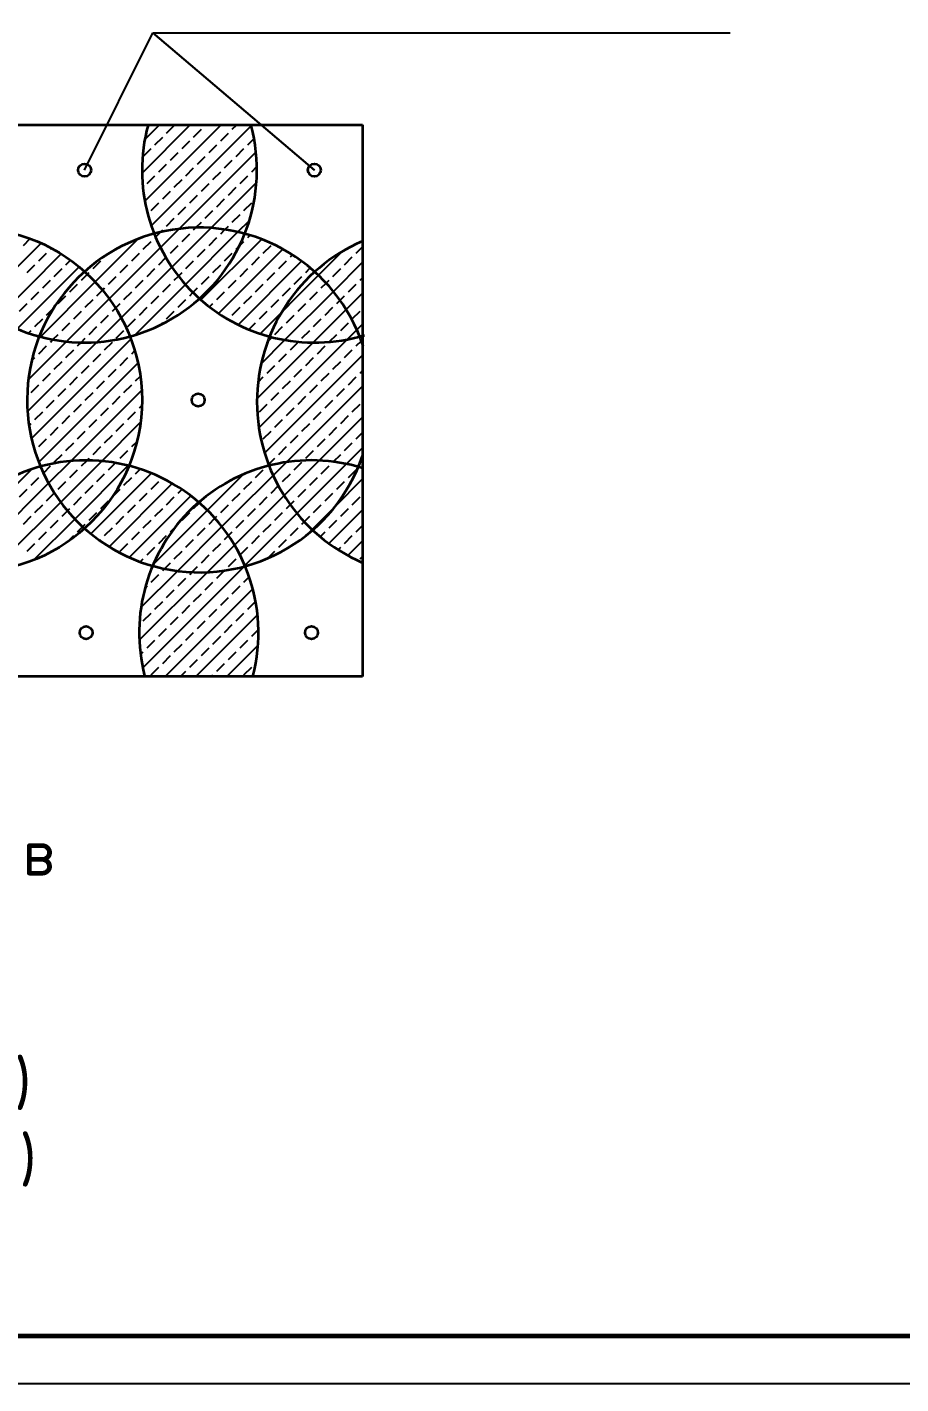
# Model space of a CAD drawing. Header units: millimetres. Extents: x 5763 to 12018931, y 39842 to 3600577.
# Drawn here: x 509785 to 528034, y 54719 to 83051 of the extents above; entities that cross this region are included whole.
import ezdxf

# ---------------------------------------------------------------- set-up
doc = ezdxf.new("R2010")
doc.units = ezdxf.units.MM
doc.layers.add('1serv', color=7, linetype='Continuous')
doc.styles.add('ISOCPEUR', font='isocpeur.ttf')

msp = doc.modelspace()

# ---------------------------------------------------------------- linework, layer by layer
at = {"color": 0, "lineweight": 35}
for p, q in [((506230.52365, 81010.14025), (516790.52365, 81010.14025)), ((516790.52365, 81010.14025), (516790.52365, 69490.14025)), ((516790.52365, 69490.14025), (506230.52365, 69490.14025))]:
    msp.add_line(p, q, dxfattribs=at)
at = {"color": 0}
msp.add_lwpolyline([(407632.7212, 54718.57243), (407632.7212, 173518.57243), (575832.7212, 173518.57243), (575832.7212, 54718.57243)], close=True, dxfattribs=at)
at = {"color": 0, "lineweight": 40, "const_width": 100}
msp.add_lwpolyline([(411632.7212, 55718.57243), (411632.7212, 172518.57243), (574832.7212, 172518.57243), (574832.7212, 55718.57243)], close=True, dxfattribs=at)
at = {"color": 0, "lineweight": 35}
for centre, radius in [((510984.68759, 80064.30428), 134.16408), ((515784.68759, 80064.30428), 134.16408), ((508584.68759, 75264.30428), 3600), ((513356.35971, 75264.30428), 134.16408), ((511016.35971, 70404.30428), 134.16408), ((515724.68759, 70404.30428), 134.16408)]:
    msp.add_circle(centre, radius, dxfattribs=at)
for centre, radius, start, end in [((510984.68759, 80064.30428), 3600, 165.097800888, 15.016540919), ((515784.68759, 80064.30428), 3600, 164.853572088, 286.882842483), ((513384.68759, 75264.30428), 3600, 18.29186237, 341.096500456), ((518243.1869, 75224.6411), 3658.16529, 113.397109396, 246.602890589), ((511016.35971, 70404.30428), 3600, 345.338556229, 194.710455543), ((515724.68759, 70404.30428), 3600, 72.778555238, 194.42434392)]:
    msp.add_arc(centre, radius, start, end, dxfattribs=at)
at = {"layer": '1serv', "color": 0, "lineweight": 25, "ltscale": 100}
for p, q in [((510984.68759, 80064.30428), (512410.52365, 82930.14025)), ((512410.52365, 82930.14025), (524469.41026, 82930.14025)), ((515784.68759, 80064.30428), (512410.52365, 82930.14025)), ((512410.52365, 82930.14025), (515784.68759, 80064.30428)), ((512185.21895, 80002.45345), (513192.90575, 81010.14025)), ((512242.37382, 80706.18676), (512546.32731, 81010.14025)), ((512243.82239, 79414.47845), (513839.48419, 81010.14025)), ((512377.59416, 78901.67178), (514464.11673, 80988.19435)), ((512454.21905, 80594.74263), (512615.86366, 80756.38724)), ((512696.68596, 80837.20955), (512858.33057, 80998.85416)), ((513262.4421, 80756.38724), (513424.08671, 80918.03185)), ((513504.90901, 80998.85416), (513516.19511, 81010.14025)), ((513828.19824, 80675.56494), (513989.84285, 80837.20955)), ((514070.66515, 80918.03185), (514162.77355, 81010.14025)), ((512211.75213, 80352.27571), (512373.39674, 80513.92032)), ((513019.97518, 80513.92032), (513181.61979, 80675.56494)), ((513585.73132, 80433.09802), (513747.37593, 80594.74263)), ((514151.48746, 80352.27571), (514313.13207, 80513.92032)), ((514393.95437, 80594.74263), (514523.64621, 80724.43447)), ((512535.04135, 80028.98649), (512696.68596, 80190.6311)), ((512777.50827, 80271.45341), (512939.15288, 80433.09802)), ((512961.89161, 78839.39079), (514564.78926, 80442.28844)), ((513343.2644, 80190.6311), (513504.90901, 80352.27571)), ((513909.02054, 80109.8088), (514070.66515, 80271.45341)), ((512292.57444, 79786.51958), (512454.21905, 79948.16419)), ((513100.79749, 79948.16419), (513262.4421, 80109.8088)), ((513666.55362, 79867.34188), (513828.19824, 80028.98649)), ((514232.30976, 79786.51958), (514393.95437, 79948.16419)), ((514474.77668, 80028.98649), (514583.93033, 80138.14014)), ((512203.43544, 79697.38058), (512211.75213, 79705.69727)), ((512615.86366, 79463.23036), (512777.50827, 79624.87497)), ((512858.33057, 79705.69727), (513019.97518, 79867.34188)), ((513424.08671, 79624.87497), (513585.73132, 79786.51958)), ((513625.33155, 78856.25228), (514575.43434, 79806.35508)), ((513989.84285, 79544.05266), (514151.48746, 79705.69727)), ((512373.39674, 79220.76344), (512535.04135, 79382.40805)), ((513181.61979, 79382.40805), (513343.2644, 79544.05266)), ((513747.37593, 79301.58575), (513909.02054, 79463.23036)), ((514313.13207, 79220.76344), (514474.77668, 79382.40805)), ((512696.68596, 78897.47422), (512858.33057, 79059.11883)), ((512939.15288, 79139.94114), (513100.79749, 79301.58575)), ((513504.90901, 79059.11883), (513666.55362, 79220.76344)), ((514070.66515, 78978.29653), (514232.30976, 79139.94114)), ((512466.71449, 78667.50275), (512570.15866, 78770.94692)), ((512568.78692, 78446.28609), (512961.89161, 78839.39079)), ((512570.15866, 78770.94692), (512615.86366, 78816.65192)), ((512808.28465, 78039.20539), (513625.33155, 78856.25228)), ((513091.30421, 77675.64651), (514188.96913, 78773.31143)), ((513262.4421, 78816.65192), (513309.30513, 78863.51495)), ((513309.30513, 78863.51495), (513424.08671, 78978.29653)), ((513828.19824, 78735.82961), (513917.08728, 78824.71866)), ((513917.08728, 78824.71866), (513989.84285, 78897.47422)), ((514188.96913, 78773.31143), (514427.36748, 79011.70978)), ((508765.69484, 77229.50778), (510076.73731, 78540.55025)), ((509706.26068, 78493.3627), (509848.19035, 78635.29238)), ((511206.8533, 77730.93092), (512105.16785, 78629.24547)), ((512211.75213, 78412.54039), (512373.39674, 78574.185)), ((512454.21905, 78655.00731), (512466.71449, 78667.50275)), ((512777.50827, 78331.71809), (512939.15288, 78493.3627)), ((513019.97518, 78574.185), (513181.61979, 78735.82961)), ((513415.77461, 77353.53847), (514683.91973, 78621.68359)), ((513585.73132, 78493.3627), (513747.37593, 78655.00731)), ((514215.77288, 78476.82582), (514313.13207, 78574.185)), ((514393.95437, 78655.00731), (514443.90065, 78704.95359)), ((514717.24359, 78331.71809), (514878.8882, 78493.3627)), ((509149.78911, 76967.02361), (510497.09944, 78314.33394)), ((510029.5499, 78170.07348), (510191.19451, 78331.71809)), ((510272.01681, 78412.54039), (510292.76603, 78433.28961)), ((511403.52908, 78250.89578), (511457.91666, 78305.28336)), ((511499.53867, 77377.03785), (512568.78692, 78446.28609)), ((511969.28522, 78170.07348), (512130.92983, 78331.71809)), ((512535.04135, 78089.25117), (512682.87219, 78237.08201)), ((512682.87219, 78237.08201), (512696.68596, 78250.89578)), ((513343.2644, 78250.89578), (513504.90901, 78412.54039)), ((513781.75467, 77072.94009), (515124.68908, 78415.87449)), ((513909.02054, 78170.07348), (514070.66515, 78331.71809)), ((514151.48746, 78412.54039), (514215.77288, 78476.82582)), ((514474.77668, 78089.25117), (514636.42129, 78250.89578)), ((515282.99973, 78250.89578), (515327.29518, 78295.19124)), ((515870.37747, 77868.40601), (516367.02483, 78365.05336)), ((516414.512, 78089.25117), (516576.15661, 78250.89578)), ((516656.97891, 78331.71809), (516790.52365, 78465.26283)), ((509579.30195, 76749.95801), (510872.88456, 78043.54062)), ((509787.08298, 77927.60656), (509948.72759, 78089.25117)), ((510352.83912, 77846.78426), (510514.48373, 78008.42887)), ((510595.30603, 78089.25117), (510690.334, 78184.27914)), ((511045.01481, 77892.38151), (511080.23986, 77927.60656)), ((511161.06217, 78008.42887), (511322.70678, 78170.07348)), ((511726.8183, 77927.60656), (511888.46291, 78089.25117)), ((511749.388, 76980.30874), (512808.28465, 78039.20539)), ((512292.57444, 77846.78426), (512454.21905, 78008.42887)), ((512944.53706, 77852.16844), (513019.97518, 77927.60656)), ((513100.79749, 78008.42887), (513262.4421, 78170.07348)), ((513666.55362, 77927.60656), (513828.19824, 78089.25117)), ((514191.44862, 76836.05559), (515518.87627, 78163.48324)), ((514232.30976, 77846.78426), (514393.95437, 78008.42887)), ((514798.0659, 77765.96195), (514959.71051, 77927.60656)), ((515040.53281, 78008.42887), (515202.17742, 78170.07348)), ((515606.28895, 77927.60656), (515699.82314, 78021.14076)), ((516172.04508, 77846.78426), (516333.68969, 78008.42887)), ((516180.62002, 77532.07011), (516790.52365, 78141.97375)), ((510060.79752, 76584.87514), (511206.8533, 77730.93092)), ((510110.3722, 77604.31734), (510272.01681, 77765.96195)), ((510676.12834, 77523.49504), (510837.77295, 77685.13965)), ((510918.59525, 77765.96195), (511045.01481, 77892.38151)), ((511484.35139, 77685.13965), (511645.996, 77846.78426)), ((512037.28209, 76621.62439), (513091.30421, 77675.64651)), ((512050.10752, 77604.31734), (512211.75213, 77765.96195)), ((512615.86366, 77523.49504), (512777.50827, 77685.13965)), ((512858.33057, 77765.96195), (512944.53706, 77852.16844)), ((513424.08671, 77685.13965), (513585.73132, 77846.78426)), ((513989.84285, 77604.31734), (514151.48746, 77765.96195)), ((514555.59898, 77523.49504), (514717.24359, 77685.13965)), ((514649.83036, 76647.85889), (515870.37747, 77868.40601)), ((515363.82203, 77685.13965), (515525.46664, 77846.78426)), ((515929.57817, 77604.31734), (516030.64877, 77705.38794)), ((516030.64877, 77705.38794), (516091.22278, 77765.96195)), ((516495.3343, 77523.49504), (516656.97891, 77685.13965)), ((516737.80122, 77765.96195), (516790.52365, 77818.68439)), ((509867.90529, 77361.85043), (510029.5499, 77523.49504)), ((510433.66142, 77281.02812), (510595.30603, 77442.67273)), ((510606.70343, 76484.20261), (511499.53867, 77377.03785)), ((510999.41756, 77200.20582), (511161.06217, 77361.85043)), ((511241.88447, 77442.67273), (511358.40266, 77559.19092)), ((511358.40266, 77559.19092), (511403.52908, 77604.31734)), ((511807.64061, 77361.85043), (511969.28522, 77523.49504)), ((512373.39674, 77281.02812), (512535.04135, 77442.67273)), ((512939.15288, 77200.20582), (513100.79749, 77361.85043)), ((513181.61979, 77442.67273), (513248.40198, 77509.45491)), ((513248.40198, 77509.45491), (513343.2644, 77604.31734)), ((513747.37593, 77361.85043), (513909.02054, 77523.49504)), ((514313.13207, 77281.02812), (514474.77668, 77442.67273)), ((514878.8882, 77200.20582), (515040.53281, 77361.85043)), ((515121.35512, 77442.67273), (515282.99973, 77604.31734)), ((515166.354, 76517.80409), (516180.62002, 77532.07011)), ((515687.11125, 77361.85043), (515848.75586, 77523.49504)), ((516252.86739, 77281.02812), (516320.14776, 77348.3085)), ((516320.14776, 77348.3085), (516414.512, 77442.67273)), ((516448.95202, 77153.82367), (516790.52365, 77495.39531)), ((509625.43837, 77119.38351), (509787.08298, 77281.02812)), ((510191.19451, 77038.56121), (510343.70851, 77191.07521)), ((510343.70851, 77191.07521), (510352.83912, 77200.20582)), ((510756.95064, 76957.7389), (510918.59525, 77119.38351)), ((511565.17369, 77119.38351), (511630.00353, 77184.21335)), ((511630.00353, 77184.21335), (511726.8183, 77281.02812)), ((512130.92983, 77038.56121), (512292.57444, 77200.20582)), ((512696.68596, 76957.7389), (512858.33057, 77119.38351)), ((513593.49236, 77207.96686), (513666.55362, 77281.02812)), ((514070.66515, 77038.56121), (514232.30976, 77200.20582)), ((514636.42129, 76957.7389), (514798.0659, 77119.38351)), ((515444.64434, 77119.38351), (515606.28895, 77281.02812)), ((515759.52059, 76464.39225), (516448.95202, 77153.82367)), ((516010.40047, 77038.56121), (516172.04508, 77200.20582)), ((516576.15661, 76957.7389), (516737.80122, 77119.38351)), ((509948.72759, 76796.09429), (510110.3722, 76957.7389)), ((510514.48373, 76715.27199), (510676.12834, 76876.9166)), ((511080.23986, 76634.44968), (511241.88447, 76796.09429)), ((511242.63679, 76473.55753), (511749.388, 76980.30874)), ((511322.70678, 76876.9166), (511484.35139, 77038.56121)), ((511888.46291, 76796.09429), (512050.10752, 76957.7389)), ((512572.16605, 76833.21899), (512615.86366, 76876.9166)), ((513980.90418, 76948.80024), (513989.84285, 76957.7389)), ((514414.09966, 76735.41727), (514555.59898, 76876.9166)), ((514959.71051, 76634.44968), (515121.35512, 76796.09429)), ((515202.17742, 76876.9166), (515363.82203, 77038.56121)), ((515767.93356, 76796.09429), (515929.57817, 76957.7389)), ((516333.68969, 76715.27199), (516495.3343, 76876.9166)), ((516672.46843, 76730.76164), (516790.52365, 76848.81687)), ((509812.96097, 76660.32767), (509867.90529, 76715.27199)), ((509875.68044, 74460.02274), (511952.33692, 76536.67922)), ((510019.7464, 76543.82402), (510060.79752, 76584.87514)), ((510272.01681, 76472.80507), (510324.5574, 76525.34566)), ((510324.5574, 76525.34566), (510433.66142, 76634.44968)), ((510910.85172, 76465.06154), (510999.41756, 76553.62738)), ((511645.996, 76553.62738), (511807.64061, 76715.27199)), ((514630.91925, 74689.21246), (516472.28677, 76530.57999)), ((514663.90272, 76015.35282), (515166.354, 76517.80409)), ((514791.12802, 76465.8672), (514878.8882, 76553.62738)), ((515525.46664, 76553.62738), (515687.11125, 76715.27199)), ((516096.22747, 76477.80976), (516252.86739, 76634.44968)), ((516472.28677, 76530.57999), (516672.46843, 76730.76164)), ((516656.97891, 76391.98277), (516765.70771, 76500.71156)), ((509792.73958, 75023.66032), (511242.63679, 76473.55753)), ((509809.60108, 75687.10026), (510606.70343, 76484.20261)), ((510029.5499, 76230.33816), (510191.19451, 76391.98277)), ((510595.30603, 76149.51585), (510756.95064, 76311.16046)), ((510837.77295, 76391.98277), (510910.85172, 76465.06154)), ((511161.06217, 76068.69354), (511322.70678, 76230.33816)), ((511403.52908, 76311.16046), (511565.17369, 76472.80507)), ((511969.28522, 76230.33816), (512033.9778, 76295.03074)), ((514584.7768, 75289.64846), (515759.52059, 76464.39225)), ((515040.53281, 76068.69354), (515202.17742, 76230.33816)), ((515282.99973, 76311.16046), (515444.64434, 76472.80507)), ((515848.75586, 76230.33816), (516010.40047, 76391.98277)), ((516091.22278, 76472.80507), (516096.22747, 76477.80976)), ((516414.512, 76149.51585), (516576.15661, 76311.16046)), ((509878.04495, 76078.83321), (509948.72759, 76149.51585)), ((510027.30828, 73965.07214), (512100.50579, 76038.26965)), ((510352.83912, 75907.04893), (510514.48373, 76068.69354)), ((510918.59525, 75826.22663), (511080.23986, 75987.87124)), ((511726.8183, 75987.87124), (511888.46291, 76149.51585)), ((514755.82401, 74167.53878), (516790.52365, 76202.23842)), ((514798.0659, 75826.22663), (514959.71051, 75987.87124)), ((515606.28895, 75987.87124), (515767.93356, 76149.51585)), ((516172.04508, 75907.04893), (516333.68969, 76068.69354)), ((510110.3722, 75664.58202), (510272.01681, 75826.22663)), ((510676.12834, 75583.75971), (510837.77295, 75745.40432)), ((511241.88447, 75502.93741), (511403.52908, 75664.58202)), ((511484.35139, 75745.40432), (511645.996, 75907.04893)), ((512050.10752, 75664.58202), (512149.80041, 75764.2749)), ((514603.47749, 75631.63823), (514717.24359, 75745.40432)), ((515121.35512, 75502.93741), (515282.99973, 75664.58202)), ((515363.82203, 75745.40432), (515525.46664, 75907.04893)), ((515929.57817, 75664.58202), (516091.22278, 75826.22663)), ((516495.3343, 75583.75971), (516656.97891, 75745.40432)), ((516737.80122, 75826.22663), (516790.52365, 75878.94906)), ((509867.90529, 75422.1151), (510029.5499, 75583.75971)), ((510433.66142, 75341.2928), (510595.30603, 75502.93741)), ((510699.11309, 73990.2985), (512178.80675, 75469.99216)), ((510999.41756, 75260.47049), (511161.06217, 75422.1151)), ((511807.64061, 75422.1151), (511969.28522, 75583.75971)), ((514878.8882, 75260.47049), (515040.53281, 75422.1151)), ((515200.85249, 73965.98882), (516790.52365, 75555.65998)), ((515687.11125, 75422.1151), (515848.75586, 75583.75971)), ((516252.86739, 75341.2928), (516414.512, 75502.93741)), ((509785.47692, 75339.68673), (509787.08298, 75341.2928)), ((510191.19451, 75098.82588), (510352.83912, 75260.47049)), ((510756.95064, 75018.00358), (510918.59525, 75179.64819)), ((511322.70678, 74937.18127), (511484.35139, 75098.82588)), ((511565.17369, 75179.64819), (511726.8183, 75341.2928)), ((512130.92983, 75098.82588), (512182.89761, 75150.79367)), ((514636.42129, 75018.00358), (514798.0659, 75179.64819)), ((515202.17742, 74937.18127), (515363.82203, 75098.82588)), ((515444.64434, 75179.64819), (515606.28895, 75341.2928)), ((516010.40047, 75098.82588), (516172.04508, 75260.47049)), ((516576.15661, 75018.00358), (516737.80122, 75179.64819)), ((509948.72759, 74856.35897), (510110.3722, 75018.00358)), ((510514.48373, 74775.53666), (510676.12834, 74937.18127)), ((511080.23986, 74694.71436), (511241.88447, 74856.35897)), ((511344.6934, 73989.30037), (512154.50497, 74799.11194)), ((511888.46291, 74856.35897), (512050.10752, 75018.00358)), ((514959.71051, 74694.71436), (515121.35512, 74856.35897)), ((515767.93356, 74856.35897), (515929.57817, 75018.00358)), ((515882.29473, 74000.85262), (516790.52365, 74909.08154)), ((516333.68969, 74775.53666), (516495.3343, 74937.18127)), ((509824.27321, 74731.90459), (509867.90529, 74775.53666)), ((510272.01681, 74533.06975), (510433.66142, 74694.71436)), ((510837.77295, 74452.24744), (510999.41756, 74613.89205)), ((511403.52908, 74371.42514), (511565.17369, 74533.06975)), ((511645.996, 74613.89205), (511807.64061, 74775.53666)), ((514717.24359, 74452.24744), (514878.8882, 74613.89205)), ((515282.99973, 74371.42514), (515444.64434, 74533.06975)), ((515525.46664, 74613.89205), (515687.11125, 74775.53666)), ((516091.22278, 74533.06975), (516252.86739, 74694.71436)), ((516656.97891, 74452.24744), (516790.52365, 74585.79218)), ((510029.5499, 74290.60283), (510191.19451, 74452.24744)), ((510595.30603, 74209.78053), (510756.95064, 74371.42514)), ((511161.06217, 74128.95822), (511322.70678, 74290.60283)), ((511969.28522, 74290.60283), (512079.62864, 74400.94625)), ((515040.53281, 74128.95822), (515202.17742, 74290.60283)), ((515848.75586, 74290.60283), (516010.40047, 74452.24744)), ((516414.512, 74209.78053), (516576.15661, 74371.42514)), ((516457.04504, 73929.02449), (516790.52365, 74262.5031)), ((509944.03828, 74205.09122), (509948.72759, 74209.78053)), ((510233.11738, 73524.30279), (510699.11309, 73990.2985)), ((510352.83912, 73967.31361), (510514.48373, 74128.95822)), ((510485.50862, 73130.1156), (511344.6934, 73989.30037)), ((510918.59525, 73886.49131), (511036.3527, 74004.24876)), ((511036.3527, 74004.24876), (511080.23986, 74048.13592)), ((511484.35139, 73805.669), (511630.25739, 73951.57501)), ((511630.25739, 73951.57501), (511645.996, 73967.31361)), ((511726.8183, 74048.13592), (511888.46291, 74209.78053)), ((513854.22924, 72619.36557), (515200.85249, 73965.98882)), ((514116.24358, 72234.80147), (515882.29473, 74000.85262)), ((514841.2296, 73929.65501), (514959.71051, 74048.13592)), ((515363.82203, 73805.669), (515525.46664, 73967.31361)), ((515606.28895, 74048.13592), (515767.93356, 74209.78053)), ((516172.04508, 73967.31361), (516180.11237, 73975.3809)), ((516180.11237, 73975.3809), (516333.68969, 74128.95822)), ((508837.80458, 72775.56843), (509883.72241, 73821.48626)), ((510110.3722, 73724.8467), (510124.02508, 73738.49958)), ((510124.02508, 73738.49958), (510272.01681, 73886.49131)), ((510676.12834, 73644.02439), (510837.77295, 73805.669)), ((510780.58586, 72778.6144), (511896.92186, 73894.95039)), ((511116.92176, 72468.37185), (512383.25795, 73734.70804)), ((511241.88447, 73563.20209), (511403.52908, 73724.8467)), ((511896.92186, 73894.95039), (511925.82316, 73923.85169)), ((512050.10752, 73724.8467), (512147.30684, 73822.04602)), ((513550.03128, 72961.74605), (514297.68696, 73709.40174)), ((514332.78867, 71804.76812), (516457.04504, 73929.02449)), ((514555.59898, 73644.02439), (514717.24359, 73805.669)), ((515121.35512, 73563.20209), (515282.99973, 73724.8467)), ((515929.57817, 73724.8467), (516091.22278, 73886.49131)), ((516495.3343, 73644.02439), (516656.97891, 73805.669)), ((509118.80215, 72409.98756), (510233.11738, 73524.30279)), ((509625.43837, 73239.91287), (509787.08298, 73401.55748)), ((509867.90529, 73482.37978), (510029.5499, 73644.02439)), ((510433.66142, 73401.55748), (510595.30603, 73563.20209)), ((510999.41756, 73320.73517), (511161.06217, 73482.37978)), ((511495.1682, 72200.03985), (512816.84427, 73521.71592)), ((511565.17369, 73239.91287), (511726.8183, 73401.55748)), ((511807.64061, 73482.37978), (511969.28522, 73644.02439)), ((512373.39674, 73401.55748), (512535.04135, 73563.20209)), ((512939.15288, 73320.73517), (513016.17278, 73397.75508)), ((514313.13207, 73401.55748), (514474.77668, 73563.20209)), ((514878.8882, 73320.73517), (515040.53281, 73482.37978)), ((515444.64434, 73239.91287), (515606.28895, 73401.55748)), ((515687.11125, 73482.37978), (515848.75586, 73644.02439)), ((516217.94241, 73043.34342), (516790.52365, 73615.92466)), ((516252.86739, 73401.55748), (516414.512, 73563.20209)), ((509356.14936, 72000.75634), (510485.50862, 73130.1156)), ((510191.19451, 73159.09056), (510352.83912, 73320.73517)), ((510756.95064, 73078.26826), (510918.59525, 73239.91287)), ((511322.70678, 72997.44595), (511484.35139, 73159.09056)), ((511918.23023, 71976.52344), (513204.60731, 73262.90052)), ((512130.92983, 73159.09056), (512292.57444, 73320.73517)), ((512696.68596, 73078.26826), (512858.33057, 73239.91287)), ((513262.4421, 72997.44595), (513382.49293, 73117.49679)), ((513382.49293, 73117.49679), (513424.08671, 73159.09056)), ((514070.66515, 73159.09056), (514232.30976, 73320.73517)), ((514636.42129, 73078.26826), (514798.0659, 73239.91287)), ((515202.17742, 72997.44595), (515363.82203, 73159.09056)), ((516010.40047, 73159.09056), (516172.04508, 73320.73517)), ((516576.15661, 73078.26826), (516737.80122, 73239.91287)), ((509706.26068, 72674.15673), (509867.90529, 72835.80134)), ((509948.72759, 72916.62365), (510110.3722, 73078.26826)), ((510514.48373, 72835.80134), (510627.85111, 72949.16873)), ((510627.85111, 72949.16873), (510676.12834, 72997.44595)), ((511080.23986, 72754.97904), (511241.88447, 72916.62365)), ((511645.996, 72674.15673), (511807.64061, 72835.80134)), ((511888.46291, 72916.62365), (512050.10752, 73078.26826)), ((512419.59013, 71831.3049), (513550.03128, 72961.74605)), ((512454.21905, 72835.80134), (512615.86366, 72997.44595)), ((513019.97518, 72754.97904), (513181.61979, 72916.62365)), ((513707.29462, 72795.72003), (513747.37593, 72835.80134)), ((513828.19824, 72916.62365), (513989.84285, 73078.26826)), ((514393.95437, 72835.80134), (514555.59898, 72997.44595)), ((514959.71051, 72754.97904), (515121.35512, 72916.62365)), ((515525.46664, 72674.15673), (515687.11125, 72835.80134)), ((515605.64845, 72431.04946), (516217.94241, 73043.34342)), ((515767.93356, 72916.62365), (515929.57817, 73078.26826)), ((516089.10994, 72267.9325), (516790.52365, 72969.34622)), ((516333.68969, 72835.80134), (516495.3343, 72997.44595)), ((509925.14018, 71923.16871), (510780.58586, 72778.6144)), ((510272.01681, 72593.33443), (510433.66142, 72754.97904)), ((510837.77295, 72512.51212), (510943.60393, 72618.3431)), ((510943.60393, 72618.3431), (510999.41756, 72674.15673)), ((511403.52908, 72431.68982), (511565.17369, 72593.33443)), ((512211.75213, 72593.33443), (512373.39674, 72754.97904)), ((512777.50827, 72512.51212), (512895.72146, 72630.72531)), ((512895.72146, 72630.72531), (512939.15288, 72674.15673)), ((512928.22396, 71693.36029), (513854.22924, 72619.36557)), ((513343.2644, 72431.68982), (513504.90901, 72593.33443)), ((513585.73132, 72674.15673), (513707.29462, 72795.72003)), ((514151.48746, 72593.33443), (514313.13207, 72754.97904)), ((514717.24359, 72512.51212), (514878.8882, 72674.15673)), ((515282.99973, 72431.68982), (515444.64434, 72593.33443)), ((516091.22278, 72593.33443), (516252.86739, 72754.97904)), ((516656.97891, 72512.51212), (516790.52365, 72646.05686)), ((509787.08298, 72108.4006), (509948.72759, 72270.04521)), ((510029.5499, 72350.86751), (510191.19451, 72512.51212)), ((510620.43558, 72295.17475), (510756.95064, 72431.68982)), ((511300.68337, 72328.84411), (511322.70678, 72350.86751)), ((511726.8183, 72108.4006), (511888.46291, 72270.04521)), ((511969.28522, 72350.86751), (512130.92983, 72512.51212)), ((512535.04135, 72270.04521), (512696.68596, 72431.68982)), ((513100.79749, 72189.2229), (513262.4421, 72350.86751)), ((513666.55362, 72108.4006), (513828.19824, 72270.04521)), ((513909.02054, 72350.86751), (513990.65317, 72432.50014)), ((513990.65317, 72432.50014), (514070.66515, 72512.51212)), ((514474.77668, 72270.04521), (514636.42129, 72431.68982)), ((515040.53281, 72189.2229), (515202.17742, 72350.86751)), ((515907.27197, 72409.38361), (516010.40047, 72512.51212)), ((516414.512, 72270.04521), (516576.15661, 72431.68982)), ((516484.64188, 72016.88601), (516790.52365, 72322.76778)), ((512292.57444, 72027.57829), (512454.21905, 72189.2229)), ((512858.33057, 71946.75599), (513019.97518, 72108.4006)), ((513424.08671, 71865.93368), (513585.73132, 72027.57829)), ((513549.52203, 71668.07992), (514116.24358, 72234.80147)), ((514232.30976, 72027.57829), (514393.95437, 72189.2229)), ((514809.62796, 71958.31805), (514959.71051, 72108.4006)), ((516281.43709, 72136.9703), (516333.68969, 72189.2229)), ((516737.80122, 71946.75599), (516790.52365, 71999.47842)), ((512148.28031, 71883.28416), (512211.75213, 71946.75599)), ((512163.00305, 70928.13938), (512928.22396, 71693.36029)), ((512199.96738, 69671.94683), (514314.46402, 71786.44347)), ((512392.12445, 71803.83922), (512419.59013, 71831.3049)), ((512615.86366, 71704.28907), (512651.3603, 71739.78572)), ((512651.3603, 71739.78572), (512777.50827, 71865.93368)), ((513225.95831, 71667.80528), (513343.2644, 71785.11138)), ((513747.37593, 71542.64446), (513907.14951, 71702.41804)), ((513907.14951, 71702.41804), (513909.02054, 71704.28907)), ((513989.84285, 71785.11138), (514151.48746, 71946.75599)), ((514314.46402, 71786.44347), (514332.78867, 71804.76812)), ((512128.13925, 70246.69714), (513549.52203, 71668.07992)), ((512373.39674, 71461.82215), (512535.04135, 71623.46677)), ((512939.15288, 71380.99985), (513100.79749, 71542.64446)), ((513181.61979, 71623.46677), (513225.95831, 71667.80528)), ((513504.90901, 71300.17754), (513666.55362, 71461.82215)), ((514313.13207, 71461.82215), (514422.12668, 71570.81677)), ((512247.25479, 71335.6802), (512292.57444, 71380.99985)), ((512664.73925, 69490.14025), (514497.25479, 71322.65579)), ((512696.68596, 71138.53293), (512858.33057, 71300.17754)), ((513262.4421, 71057.71063), (513424.08671, 71219.35524)), ((513828.19824, 70976.88832), (513989.84285, 71138.53293)), ((514070.66515, 71219.35524), (514232.30976, 71380.99985)), ((512454.21905, 70896.06602), (512615.86366, 71057.71063)), ((513019.97518, 70815.24371), (513181.61979, 70976.88832)), ((513585.73132, 70734.42141), (513747.37593, 70896.06602)), ((514393.95437, 70896.06602), (514555.59898, 71057.71063)), ((512128.51973, 70570.3667), (512130.92983, 70572.7768)), ((512211.75213, 70653.5991), (512373.39674, 70815.24371)), ((512777.50827, 70572.7768), (512939.15288, 70734.42141)), ((513311.31769, 69490.14025), (514597.12516, 70775.94772)), ((513343.2644, 70491.95449), (513504.90901, 70653.5991)), ((513909.02054, 70411.13219), (514070.66515, 70572.7768)), ((514151.48746, 70653.5991), (514313.13207, 70815.24371)), ((512535.04135, 70330.30988), (512696.68596, 70491.95449)), ((513100.79749, 70249.48758), (513262.4421, 70411.13219)), ((513666.55362, 70168.66527), (513828.19824, 70330.30988)), ((514474.77668, 70330.30988), (514615.73683, 70471.27003)), ((512153.61097, 69948.8795), (512211.75213, 70007.02066)), ((512292.57444, 70087.84297), (512454.21905, 70249.48758)), ((512858.33057, 70007.02066), (513019.97518, 70168.66527)), ((513424.08671, 69926.19836), (513585.73132, 70087.84297)), ((513957.89613, 69490.14025), (514606.55573, 70138.79985)), ((513989.84285, 69845.37605), (514151.48746, 70007.02066)), ((514232.30976, 70087.84297), (514393.95437, 70249.48758)), ((512615.86366, 69764.55375), (512777.50827, 69926.19836)), ((513181.61979, 69683.73144), (513343.2644, 69845.37605)), ((513747.37593, 69602.90914), (513909.02054, 69764.55375)), ((514555.59898, 69764.55375), (514559.81853, 69768.7733)), ((512373.39674, 69522.08683), (512535.04135, 69683.73144)), ((512988.02861, 69490.14025), (513100.79749, 69602.90914)), ((513634.60705, 69490.14025), (513666.55362, 69522.08683)), ((514313.13207, 69522.08683), (514474.77668, 69683.73144))]:
    msp.add_line(p, q, dxfattribs=at)

# ---------------------------------------------------------------- texts
at = {"lineweight": 20, "insert": (494305.53651, 66293.52324), "char_height": 960, "attachment_point": 1, "style": 'ISOCPEUR'}
msp.add_mtext_dynamic_manual_height_columns('Укладка бетонной смеси в конструкции^Jсостав звена^JБетонщик 4 разряда-1(Б1)^JБетонщик 2 разряда-1(Б2)', width=22110.3017571, gutter_width=12.5, heights=[0], dxfattribs=at)

doc.saveas('drawing.dxf')
